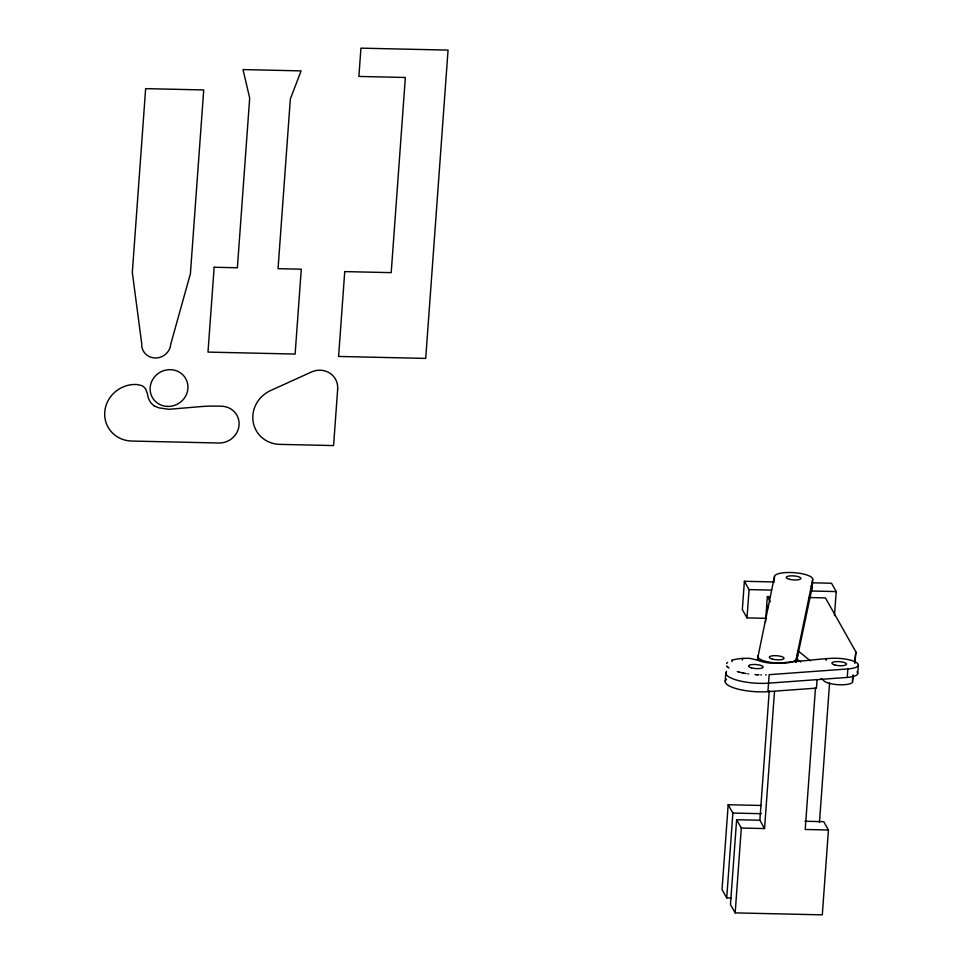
<?xml version="1.0" encoding="UTF-8"?>
<svg xmlns="http://www.w3.org/2000/svg" width="963" height="963" viewBox="0 0 963 963"><rect width="100%" height="100%" fill="white"/><g stroke="black" fill="none" stroke-linecap="round" stroke-linejoin="round"><path stroke-width="1.44" d="M725.223 681.13L725.837 672.655M732 661.75L732.109 660.161M761.167 805.477L728.184 804.731L722.033 889.583L726.728 897.913L731.23 898.01M774.433 581.965L744.387 581.291L742.341 609.567L747.023 617.897L766.512 618.33M742.413 660.016L742.533 658.427A24.135 6.621 4.1 0 1 745.061 658.319L748.215 658.319A8.161 2.239 4.1 0 1 750.201 658.439L757.472 660.1A36.137 9.919 4.1 0 1 758.001 660.281L760.276 661.112M726.728 897.913L732.879 813.061L728.184 804.731M747.023 617.897L749.07 589.609L744.387 581.291M736.623 819.718L741.317 828.036L764.55 828.565L759.867 820.235L736.623 819.718L730.472 904.57L735.166 912.888L822.294 914.85L828.445 829.998L823.762 821.68L804.875 821.246M735.166 912.888L741.317 828.036M757.315 659.884L774.517 576.319A19.164 5.26 4.1 0 1 794.704 572.72A19.164 5.26 4.1 0 1 812.7 579.485L812.086 587.972L796.389 662.014M765.501 622.05L767.342 596.591L770.328 596.663M774.252 580.039L774.517 576.319M726.571 679.18A29.492 8.089 4.1 0 0 735.539 688.425A29.492 8.089 4.1 0 0 767.908 691.651L769.148 674.678L847.861 668.948A19.164 5.26 4.1 0 0 856.263 662.424A19.164 5.26 4.1 0 0 830.563 658.379L826.23 658.692A147.447 40.458 4.1 0 0 811.761 660.04L776.214 663.338A28.324 7.776 4.1 0 1 772.458 663.242L770.4 663.122A17.635 4.839 4.1 0 1 760.24 661.124M759.867 820.235L769.256 690.724M764.55 828.565L774.481 691.603M795.57 662.171L812.7 579.485M815.468 688.051L805.212 829.48L828.445 829.998M817.069 679.625L816.455 688.112L767.908 691.651M826.11 660.293L826.23 658.692M819.465 822.462L829.576 683.044M834.464 615.562L836.209 591.571L831.514 583.241L811.99 582.808M726.535 671.319A29.492 8.089 4.1 0 0 737.128 680.215A29.492 8.089 4.1 0 0 768.522 683.164L847.247 677.434L847.861 668.948M821.174 678.47L823.461 680.311A14.746 4.045 4.1 0 0 840.326 684.789A14.746 4.045 4.1 0 0 852.508 680.961L852.917 675.304M809.052 597.529L825.435 597.903L855.914 651.999L854.903 663.411M857.72 673.474L858.334 664.988M854.518 662.231L855.914 651.999M852.508 680.961L853.302 675.111M757.893 660.305L758.519 657.404M726.656 663.555L727.185 662.785A29.492 8.089 4.1 0 1 727.474 662.496L727.643 662.351M766.295 674.834L765.645 674.858M761.384 674.882L760.746 674.87M749.07 589.609L771.604 590.114M810.665 590.993L836.209 591.571M732.879 813.061L761.36 813.699M758.952 674.822L758.712 674.81A29.492 8.089 4.1 0 1 755.991 674.666L755.004 674.606M757.484 674.762L756.737 674.714M748.672 673.931L747.866 673.823M746.132 673.558L745.133 673.39A29.492 8.089 4.1 0 1 740.499 672.439M743.749 673.137L742.413 672.872M740.21 672.379L738.958 672.066M738.814 672.03L737.297 671.608M154.261 405.832L156.042 406.723A28.324 26.795 -29.4 0 0 159.521 407.951L168.934 409.299L200.172 406.663A147.447 139.503 -29.4 0 1 216.723 406.121L221.526 406.23A19.164 18.141 -29.4 0 1 239.065 425.044A19.164 18.141 -29.4 0 1 218.854 443.004L131.726 441.042A29.492 27.903 -29.4 0 1 104.738 412.104A29.492 27.903 -29.4 0 1 135.831 384.466A24.135 22.835 -29.4 0 1 138.479 384.791L141.549 385.549A8.161 7.728 -29.4 0 1 143.258 386.428L145.726 389.004L147.267 393.325A36.137 34.199 -29.4 0 1 147.447 394.036L148.121 397.165A17.635 16.684 -29.4 0 0 154.212 405.905M729.003 668.081L728.293 667.552A29.492 8.089 4.1 0 1 726.957 666.167L726.824 665.939M810.377 660.799L797.833 650.687L797.22 659.174L800.638 661.93M727.799 667.13L727.197 666.492M767.342 596.591L770.256 601.743M766.729 605.077L768.185 607.653M732.061 660.185A29.492 8.089 4.1 0 1 742.533 658.427M856.938 671.885A19.164 5.26 4.1 0 1 847.247 677.434M795.775 659.342A19.164 5.26 4.1 0 1 775.576 662.941A19.164 5.26 4.1 0 1 757.592 656.176M811.147 585.949A19.164 5.26 4.1 0 1 812.086 587.972M145.642 88.632L132.316 272.481L141.705 343.526A14.746 13.951 -29.4 0 0 155.199 357.995A14.746 13.951 -29.4 0 0 170.752 344.176L190.397 273.793L203.723 89.944L145.642 88.632M214.147 267.245L207.996 352.097L295.123 354.059L301.275 269.207L278.042 268.677L290.344 98.972L301.106 70.889L243.013 69.577L249.682 98.057L237.38 267.762L214.147 267.245M344.742 271.602L338.591 356.454L425.718 358.405L448.06 50.112L360.932 48.15L358.886 76.438L405.351 77.485L391.207 272.637L344.742 271.602M337.676 389.016L333.583 445.58L279.848 444.376A29.492 27.903 -29.4 0 1 253.173 422.023A29.492 27.903 -29.4 0 1 270.603 390.557L311.458 371.995A19.164 18.141 -29.4 0 1 337.676 389.016M751.489 667.889A7.367 2.022 4.1 0 0 763.153 667.263A7.367 2.022 4.1 0 0 752.885 664.494A7.367 2.022 4.1 0 0 751.489 667.889M834.861 665A7.367 2.022 4.1 0 0 846.525 664.374A7.367 2.022 4.1 0 0 836.257 661.605A7.367 2.022 4.1 0 0 834.861 665M789.564 579.329A7.367 2.022 4.1 0 0 800.951 578.51A7.367 2.022 4.1 0 0 790.298 575.874A7.367 2.022 4.1 0 0 789.564 579.329M772.639 659.186A7.367 2.022 4.1 0 0 784.026 658.367A7.367 2.022 4.1 0 0 773.373 655.719A7.367 2.022 4.1 0 0 772.639 659.186M167.237 406.422A19.164 18.141 -29.4 0 0 186.232 379.615A19.164 18.141 -29.4 0 0 153.599 378.122A19.164 18.141 -29.4 0 0 167.237 406.422"/></g></svg>
